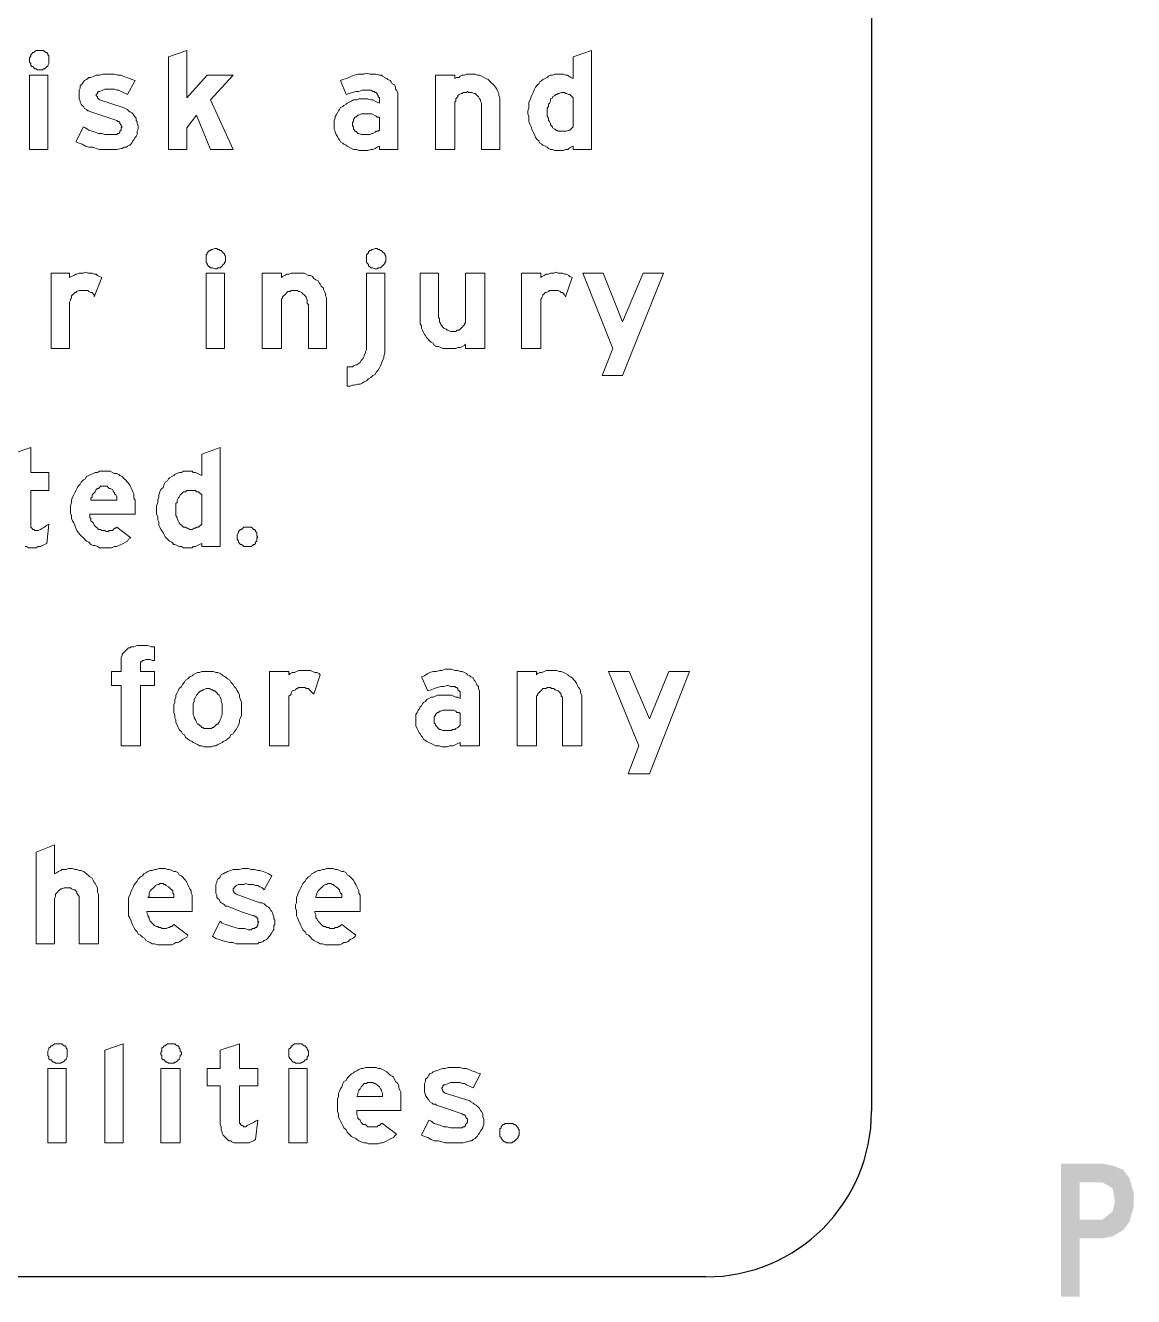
# Model space of a CAD drawing. Extents: x 150 to 1038, y -1303 to 251.
# Drawn here: x 204.11 to 237.56, y 175.78 to 214.15 of the extents above; entities that cross this region are included whole.
import ezdxf

# ---------------------------------------------------------------- set-up
doc = ezdxf.new("R2010")
doc.units = 0
doc.header["$LTSCALE"] = 12
doc.header["$MEASUREMENT"] = 0
doc.linetypes.add('CENTERX2', pattern=[101.6, 63.5, -12.7, 12.7, -12.7])
for name, color, linetype in [('L18', 4, 'CONTINUOUS'), ('L35', 3, 'CONTINUOUS'), ('TBLK25', 1, 'CONTINUOUS')]:
    doc.layers.add(name, color=color, linetype=linetype)

msp = doc.modelspace()

# ---------------------------------------------------------------- hatches: boundary and pattern name
at = {"layer": 'TBLK25', "linetype": 'CENTERX2'}
h = msp.add_hatch(color=256, dxfattribs=at)
h.paths.add_polyline_path([(236.617, 179.226), (236.554, 179.226)], flags=0)
edge = h.paths.add_edge_path(flags=16)
edge.add_line((235.927, 178.097), (235.927, 179.226))
edge.add_line((235.927, 179.226), (236.617, 179.226))
edge.add_line((236.93, 179.037), (236.617, 179.226))
edge.add_line((236.93, 179.037), (236.993, 178.661))
edge.add_line((236.993, 178.661), (236.93, 178.348))
edge.add_line((236.93, 178.348), (236.617, 178.097))
edge.add_line((236.617, 178.097), (235.927, 178.097))
h.paths.add_polyline_path([(236.554, 179.79), (236.617, 179.79)], flags=16)
edge = h.paths.add_edge_path()
edge.add_line((235.927, 175.776), (235.362, 175.776))
edge.add_line((235.362, 175.776), (235.362, 179.79))
edge.add_line((235.362, 179.79), (236.617, 179.79))
edge.add_line((236.93, 179.727), (236.617, 179.79))
edge.add_line((236.93, 179.727), (237.244, 179.602))
edge.add_line((237.244, 179.602), (237.432, 179.351))
edge.add_line((237.432, 179.351), (237.557, 178.912))
edge.add_line((237.557, 178.912), (237.557, 178.473))
edge.add_line((237.557, 178.473), (237.432, 178.034))
edge.add_line((237.432, 178.034), (237.244, 177.783))
edge.add_line((237.244, 177.783), (236.93, 177.595))
edge.add_line((236.93, 177.595), (236.617, 177.532))
edge.add_line((236.617, 177.532), (235.927, 177.532))
edge.add_line((235.927, 177.532), (235.927, 175.776))

# ---------------------------------------------------------------- linework, layer by layer
at = {"layer": 'L18', "lineweight": 0}
for points in [[(204.526, 212.807), (204.558, 212.807), (204.623, 212.807), (204.656, 212.84), (204.688, 212.84), (204.721, 212.872), (204.753, 212.905), (204.786, 212.905), (204.786, 212.937), (204.818, 213.002), (204.818, 213.035), (204.818, 213.067), (204.818, 213.1), (204.818, 213.132), (204.818, 213.165), (204.818, 213.23), (204.786, 213.262), (204.786, 213.295), (204.753, 213.327), (204.721, 213.327), (204.688, 213.359), (204.656, 213.392), (204.623, 213.392), (204.558, 213.392), (204.526, 213.392), (204.493, 213.392), (204.461, 213.392), (204.428, 213.392), (204.396, 213.359), (204.363, 213.327), (204.331, 213.327), (204.298, 213.295), (204.266, 213.262), (204.266, 213.23), (204.234, 213.165), (204.234, 213.132), (204.234, 213.1), (204.234, 213.067), (204.234, 213.035), (204.266, 213.002), (204.266, 212.937), (204.298, 212.905), (204.331, 212.905), (204.363, 212.872), (204.396, 212.84), (204.428, 212.84), (204.461, 212.807), (204.493, 212.807), (204.526, 212.807), (204.526, 212.807)], [(208.424, 210.403), (208.977, 210.403), (208.977, 211.053), (209.269, 211.443), (209.691, 210.403), (210.374, 210.403), (209.691, 211.898), (210.374, 212.645), (209.594, 212.645), (208.977, 211.963), (208.977, 213.392), (208.424, 213.197), (208.424, 210.403), (208.424, 210.403)], [(220.64, 212.547), (220.575, 212.58), (220.51, 212.612), (220.477, 212.645), (220.412, 212.645), (220.347, 212.677), (220.282, 212.677), (220.217, 212.677), (220.152, 212.677), (220.087, 212.677), (220.022, 212.645), (219.957, 212.645), (219.892, 212.612), (219.86, 212.58), (219.795, 212.547), (219.73, 212.515), (219.698, 212.482), (219.633, 212.45), (219.6, 212.385), (219.568, 212.352), (219.503, 212.287), (219.47, 212.222), (219.438, 212.125), (219.405, 212.06), (219.373, 211.995), (219.34, 211.898), (219.308, 211.833), (219.308, 211.735), (219.308, 211.638), (219.275, 211.573), (219.275, 211.475), (219.308, 211.41), (219.308, 211.313), (219.308, 211.248), (219.34, 211.15), (219.373, 211.085), (219.405, 210.988), (219.438, 210.923), (219.47, 210.858), (219.503, 210.76), (219.568, 210.696), (219.6, 210.663), (219.633, 210.598), (219.698, 210.566), (219.73, 210.533), (219.795, 210.501), (219.86, 210.468), (219.892, 210.436), (219.957, 210.403), (220.022, 210.403), (220.087, 210.371), (220.152, 210.371), (220.217, 210.371), (220.282, 210.371), (220.347, 210.371), (220.412, 210.403), (220.477, 210.403), (220.51, 210.436), (220.575, 210.468), (220.64, 210.501), (220.64, 210.403), (221.192, 210.403), (221.192, 213.392), (220.64, 213.197), (220.64, 212.547), (220.64, 212.547)], [(204.234, 210.403), (204.786, 210.403), (204.786, 212.645), (204.234, 212.645), (204.234, 210.403), (204.234, 210.403)], [(207.19, 212.06), (207.417, 212.482), (207.32, 212.515), (207.255, 212.547), (207.157, 212.58), (207.06, 212.612), (206.995, 212.645), (206.897, 212.645), (206.8, 212.677), (206.703, 212.677), (206.638, 212.677), (206.54, 212.677), (206.443, 212.677), (206.345, 212.645), (206.248, 212.645), (206.183, 212.612), (206.085, 212.58), (206.02, 212.58), (205.988, 212.547), (205.955, 212.515), (205.89, 212.482), (205.858, 212.45), (205.825, 212.385), (205.793, 212.352), (205.76, 212.32), (205.76, 212.255), (205.728, 212.19), (205.728, 212.157), (205.728, 212.092), (205.728, 212.028), (205.728, 211.995), (205.728, 211.93), (205.76, 211.865), (205.76, 211.833), (205.793, 211.768), (205.825, 211.735), (205.858, 211.703), (205.89, 211.638), (205.955, 211.605), (205.988, 211.573), (206.02, 211.573), (206.085, 211.54), (206.475, 211.41), (206.865, 211.28)], [(214.792, 210.403), (215.344, 210.403), (215.344, 211.93), (215.344, 211.995), (215.344, 212.06), (215.344, 212.125), (215.312, 212.19), (215.279, 212.222), (215.279, 212.287), (215.247, 212.352), (215.182, 212.385), (215.149, 212.45), (215.117, 212.482), (215.052, 212.515), (215.019, 212.547), (214.954, 212.58), (214.889, 212.612), (214.857, 212.645), (214.792, 212.645), (214.694, 212.677), (214.597, 212.677), (214.5, 212.677), (214.402, 212.71), (214.337, 212.677), (214.24, 212.677), (214.142, 212.677), (214.045, 212.645), (213.947, 212.612), (213.882, 212.58), (213.785, 212.547), (213.687, 212.515), (213.622, 212.482), (213.785, 212.06)], [(217.878, 211.735), (217.878, 210.403), (218.431, 210.403), (218.431, 211.768), (218.431, 211.833), (218.431, 211.898), (218.431, 211.963), (218.398, 212.028), (218.398, 212.092), (218.366, 212.157), (218.333, 212.222), (218.301, 212.287), (218.268, 212.32), (218.203, 212.385), (218.171, 212.417), (218.106, 212.482), (218.073, 212.515), (218.008, 212.547), (217.943, 212.58), (217.878, 212.612), (217.813, 212.645), (217.748, 212.645), (217.683, 212.677), (217.618, 212.677), (217.553, 212.677), (217.488, 212.677), (217.423, 212.677), (217.358, 212.645), (217.293, 212.645), (217.229, 212.612), (217.196, 212.58), (217.131, 212.58), (217.066, 212.547), (217.066, 212.645), (216.481, 212.645), (216.481, 210.403)], [(207.19, 212.06), (207.125, 212.092), (207.06, 212.125), (206.995, 212.157), (206.93, 212.19), (206.865, 212.19), (206.8, 212.222), (206.703, 212.222), (206.638, 212.222), (206.573, 212.222), (206.508, 212.222), (206.443, 212.19), (206.345, 212.157)], [(205.63, 210.631), (205.728, 210.598), (205.825, 210.566), (205.923, 210.501), (206.02, 210.468), (206.15, 210.468), (206.248, 210.436), (206.345, 210.403), (206.443, 210.403), (206.573, 210.403), (206.67, 210.403), (206.768, 210.403), (206.865, 210.403), (206.995, 210.436), (207.027, 210.436), (207.092, 210.468), (207.157, 210.468), (207.19, 210.501), (207.255, 210.533), (207.287, 210.566), (207.32, 210.598), (207.352, 210.663), (207.385, 210.696), (207.417, 210.76), (207.45, 210.793), (207.482, 210.858), (207.482, 210.89), (207.482, 210.955), (207.515, 211.02), (207.515, 211.053), (207.515, 211.118), (207.482, 211.183), (207.482, 211.248), (207.45, 211.28), (207.45, 211.345), (207.417, 211.378), (207.385, 211.443), (207.352, 211.475), (207.32, 211.508), (207.255, 211.54), (207.222, 211.573), (207.19, 211.605), (207.125, 211.638), (207.06, 211.67), (206.345, 211.898)], [(206.345, 212.157), (206.313, 212.157), (206.28, 212.125), (206.28, 212.092), (206.248, 212.06), (206.248, 212.028), (206.28, 211.995), (206.28, 211.963), (206.313, 211.93), (206.345, 211.898)], [(214.792, 211.93), (214.792, 211.8), (214.727, 211.833), (214.662, 211.865), (214.597, 211.898), (214.532, 211.898), (214.435, 211.93), (214.37, 211.93), (214.305, 211.93), (214.24, 211.93), (214.175, 211.93), (214.11, 211.898), (214.012, 211.898), (213.947, 211.865), (213.882, 211.833), (213.817, 211.8), (213.785, 211.768), (213.72, 211.735), (213.687, 211.703), (213.622, 211.67), (213.59, 211.605), (213.557, 211.573), (213.525, 211.508), (213.492, 211.443), (213.46, 211.41), (213.46, 211.345), (213.427, 211.28), (213.427, 211.215), (213.427, 211.15), (213.427, 211.085), (213.427, 211.02), (213.46, 210.955), (213.46, 210.923), (213.492, 210.858), (213.525, 210.793), (213.557, 210.728), (213.59, 210.696), (213.622, 210.631), (213.687, 210.598), (213.72, 210.566), (213.785, 210.533), (213.817, 210.501), (213.882, 210.468), (213.947, 210.436), (214.012, 210.403), (214.11, 210.403), (214.175, 210.371), (214.24, 210.371), (214.305, 210.371), (214.37, 210.371), (214.435, 210.371), (214.532, 210.403), (214.597, 210.403), (214.662, 210.436), (214.727, 210.468), (214.792, 210.501), (214.792, 210.403)], [(214.37, 212.19), (214.272, 212.19), (214.175, 212.157), (214.077, 212.157), (213.98, 212.125), (213.882, 212.092), (213.785, 212.06)], [(214.597, 212.157), (214.532, 212.19), (214.5, 212.19), (214.435, 212.19), (214.37, 212.19)], [(214.792, 211.93), (214.792, 211.963), (214.759, 211.995), (214.759, 212.028), (214.727, 212.06), (214.727, 212.092), (214.694, 212.125), (214.662, 212.125), (214.63, 212.157), (214.597, 212.157)], [(217.456, 212.157), (217.423, 212.125), (217.358, 212.125), (217.326, 212.125), (217.293, 212.092), (217.261, 212.092), (217.196, 212.06), (217.164, 212.028), (217.164, 211.995), (217.131, 211.963), (217.099, 211.93), (217.099, 211.865), (217.066, 211.833), (217.066, 211.8), (217.066, 211.768)], [(217.878, 211.735), (217.878, 211.768), (217.878, 211.8), (217.846, 211.865), (217.846, 211.898), (217.813, 211.93), (217.781, 211.995), (217.748, 212.028), (217.716, 212.06), (217.683, 212.092), (217.651, 212.092), (217.586, 212.125), (217.553, 212.125), (217.488, 212.125), (217.456, 212.157)], [(220.64, 211.963), (220.607, 211.995), (220.575, 212.028), (220.542, 212.06), (220.51, 212.06), (220.445, 212.092), (220.412, 212.092), (220.38, 212.125), (220.315, 212.125), (220.282, 212.125), (220.217, 212.092), (220.185, 212.092), (220.152, 212.06), (220.12, 212.06), (220.087, 212.028), (220.022, 211.995), (220.022, 211.963), (219.957, 211.93), (219.957, 211.865), (219.925, 211.8), (219.892, 211.768), (219.892, 211.703), (219.86, 211.638), (219.86, 211.573), (219.86, 211.54), (219.86, 211.475), (219.86, 211.41), (219.892, 211.345), (219.892, 211.28), (219.925, 211.248), (219.957, 211.183), (219.957, 211.15), (220.022, 211.085), (220.022, 211.053), (220.087, 211.02), (220.12, 210.988), (220.152, 210.988), (220.185, 210.955), (220.217, 210.955), (220.282, 210.955), (220.315, 210.955), (220.38, 210.955), (220.412, 210.955), (220.445, 210.955), (220.51, 210.988), (220.542, 210.988), (220.575, 211.02), (220.607, 211.053), (220.64, 211.085), (220.64, 211.963), (220.64, 211.963)], [(214.792, 210.988), (214.792, 211.378), (214.727, 211.378), (214.694, 211.41), (214.63, 211.443), (214.565, 211.475), (214.532, 211.475), (214.467, 211.475), (214.402, 211.475), (214.37, 211.475), (214.305, 211.475), (214.24, 211.475), (214.175, 211.443), (214.142, 211.443), (214.11, 211.41), (214.077, 211.378), (214.045, 211.378), (214.045, 211.345), (214.012, 211.313), (214.012, 211.248), (213.98, 211.215), (213.98, 211.183), (213.98, 211.15), (213.98, 211.118), (214.012, 211.085), (214.012, 211.02), (214.045, 210.988), (214.045, 210.955), (214.077, 210.955), (214.11, 210.923), (214.142, 210.89), (214.175, 210.89), (214.24, 210.858), (214.305, 210.858), (214.337, 210.858), (214.402, 210.858), (214.435, 210.858), (214.5, 210.858), (214.565, 210.89), (214.597, 210.89), (214.662, 210.923), (214.694, 210.955), (214.759, 210.955), (214.792, 210.988), (214.792, 210.988)], [(216.481, 210.403), (217.066, 210.403), (217.066, 211.768)], [(205.858, 211.085), (205.63, 210.631)], [(205.858, 211.085), (205.923, 211.053), (206.02, 210.988), (206.118, 210.955), (206.215, 210.923), (206.313, 210.89), (206.41, 210.89), (206.508, 210.858), (206.605, 210.858), (206.703, 210.858), (206.8, 210.858)], [(206.8, 210.858), (206.833, 210.858), (206.865, 210.858), (206.897, 210.89), (206.93, 210.89), (206.962, 210.923), (206.962, 210.955), (206.995, 210.988), (206.995, 211.02), (206.995, 211.053), (207.027, 211.085), (206.995, 211.118), (206.995, 211.15), (206.962, 211.183), (206.962, 211.215), (206.93, 211.248), (206.897, 211.248), (206.865, 211.28)], [(209.854, 206.797), (209.886, 206.797), (209.919, 206.83), (209.951, 206.83), (209.984, 206.83), (210.016, 206.862), (210.049, 206.894), (210.081, 206.927), (210.114, 206.959), (210.114, 206.992), (210.146, 207.024), (210.146, 207.057), (210.146, 207.089), (210.146, 207.154), (210.146, 207.187), (210.114, 207.219), (210.114, 207.252), (210.081, 207.284), (210.049, 207.317), (210.016, 207.349), (209.984, 207.349), (209.951, 207.382), (209.919, 207.382), (209.886, 207.414), (209.854, 207.414), (209.821, 207.414), (209.756, 207.382), (209.724, 207.382), (209.691, 207.349), (209.659, 207.349), (209.626, 207.317), (209.594, 207.284), (209.594, 207.252), (209.561, 207.219), (209.561, 207.187), (209.561, 207.154), (209.561, 207.089), (209.561, 207.057), (209.561, 207.024), (209.561, 206.992), (209.594, 206.959), (209.594, 206.927), (209.626, 206.894), (209.659, 206.862), (209.691, 206.83), (209.724, 206.83), (209.756, 206.83), (209.821, 206.797), (209.854, 206.797), (209.854, 206.797)], [(214.694, 206.797), (214.727, 206.797), (214.759, 206.83), (214.792, 206.83), (214.824, 206.83), (214.857, 206.862), (214.889, 206.894), (214.922, 206.927), (214.954, 206.959), (214.954, 206.992), (214.987, 207.024), (214.987, 207.057), (214.987, 207.089), (214.987, 207.154), (214.987, 207.187), (214.954, 207.219), (214.954, 207.252), (214.922, 207.284), (214.889, 207.317), (214.857, 207.349), (214.824, 207.349), (214.792, 207.382), (214.759, 207.382), (214.727, 207.414), (214.694, 207.414), (214.662, 207.414), (214.597, 207.382), (214.565, 207.382), (214.532, 207.349), (214.5, 207.349), (214.467, 207.317), (214.467, 207.284), (214.435, 207.252), (214.402, 207.219), (214.402, 207.187), (214.402, 207.154), (214.402, 207.089), (214.402, 207.057), (214.402, 207.024), (214.402, 206.992), (214.435, 206.959), (214.467, 206.927), (214.467, 206.894), (214.5, 206.862), (214.532, 206.83), (214.565, 206.83), (214.597, 206.83), (214.662, 206.797), (214.694, 206.797), (214.694, 206.797)], [(206.183, 205.952), (206.41, 206.537), (206.345, 206.57), (206.28, 206.602), (206.248, 206.635), (206.183, 206.635), (206.118, 206.667), (206.053, 206.667), (205.988, 206.667), (205.923, 206.7), (205.858, 206.667), (205.793, 206.667), (205.728, 206.667), (205.663, 206.635), (205.63, 206.635), (205.565, 206.602), (205.501, 206.57), (205.436, 206.537), (205.436, 206.667), (204.883, 206.667), (204.883, 204.393)], [(209.561, 204.393), (210.114, 204.393), (210.114, 206.667), (209.561, 206.667), (209.561, 204.393), (209.561, 204.393)], [(212.648, 205.725), (212.648, 204.393), (213.2, 204.393), (213.2, 205.79), (213.2, 205.855), (213.2, 205.92), (213.168, 205.985), (213.168, 206.05), (213.135, 206.115), (213.103, 206.18), (213.103, 206.212), (213.038, 206.277), (213.005, 206.342), (212.973, 206.375), (212.94, 206.44), (212.875, 206.472), (212.81, 206.505), (212.778, 206.57), (212.713, 206.602), (212.648, 206.602), (212.583, 206.635), (212.518, 206.667), (212.453, 206.667), (212.388, 206.667), (212.323, 206.667), (212.258, 206.667), (212.193, 206.667), (212.128, 206.667), (212.063, 206.635), (211.998, 206.635), (211.933, 206.602), (211.868, 206.57), (211.836, 206.537), (211.836, 206.667), (211.251, 206.667), (211.251, 204.393)], [(213.817, 203.256), (213.915, 203.256), (213.98, 203.288), (214.045, 203.288), (214.142, 203.321), (214.207, 203.321), (214.272, 203.353), (214.337, 203.386), (214.402, 203.418), (214.467, 203.483), (214.532, 203.516), (214.597, 203.581), (214.662, 203.613), (214.694, 203.678), (214.759, 203.743), (214.792, 203.808), (214.824, 203.873), (214.857, 203.938), (214.889, 204.036), (214.922, 204.101), (214.922, 204.166), (214.954, 204.263), (214.954, 204.328), (214.954, 204.393), (214.954, 206.667), (214.402, 206.667), (214.402, 204.393)], [(216.579, 205.335), (216.579, 206.667), (216.026, 206.667), (216.026, 205.27), (216.026, 205.205), (216.026, 205.14), (216.059, 205.075), (216.059, 205.01), (216.091, 204.945), (216.124, 204.88), (216.156, 204.815), (216.189, 204.783), (216.221, 204.718), (216.254, 204.685), (216.319, 204.62), (216.351, 204.588), (216.416, 204.555), (216.449, 204.49), (216.514, 204.458), (216.579, 204.458), (216.644, 204.425), (216.709, 204.393), (216.774, 204.393), (216.839, 204.393), (216.904, 204.393), (216.969, 204.393), (217.034, 204.393), (217.099, 204.393), (217.164, 204.425), (217.229, 204.425), (217.293, 204.458), (217.358, 204.49), (217.391, 204.523), (217.391, 204.393)], [(217.391, 204.393), (217.976, 204.393), (217.976, 206.667), (217.391, 206.667), (217.391, 205.303)], [(220.412, 205.952), (220.607, 206.537), (220.542, 206.57), (220.51, 206.602), (220.445, 206.635), (220.38, 206.635), (220.315, 206.667), (220.25, 206.667), (220.185, 206.667), (220.12, 206.7), (220.055, 206.667), (219.99, 206.667), (219.957, 206.667), (219.892, 206.635), (219.828, 206.635), (219.763, 206.602), (219.698, 206.57), (219.665, 206.537), (219.665, 206.667), (219.08, 206.667), (219.08, 204.393)], [(221.517, 203.581), (222.134, 203.581), (223.369, 206.667), (222.751, 206.667), (222.134, 205.205), (221.549, 206.667), (220.932, 206.667), (221.842, 204.393), (221.517, 203.581), (221.517, 203.581)], [(206.183, 205.952), (206.183, 206.017), (206.15, 206.05), (206.118, 206.082), (206.085, 206.082), (206.02, 206.115), (205.988, 206.147), (205.955, 206.147), (205.89, 206.147), (205.858, 206.147), (205.793, 206.147), (205.76, 206.147), (205.728, 206.147), (205.663, 206.115), (205.63, 206.082), (205.598, 206.082), (205.565, 206.05), (205.533, 206.017), (205.501, 205.985), (205.501, 205.92), (205.468, 205.887), (205.468, 205.855), (205.436, 205.79), (205.436, 205.757)], [(212.225, 206.147), (212.16, 206.147), (212.128, 206.147), (212.095, 206.115), (212.031, 206.115), (211.998, 206.082), (211.966, 206.05), (211.933, 206.017), (211.901, 205.985), (211.868, 205.952), (211.868, 205.92), (211.836, 205.887), (211.836, 205.855), (211.836, 205.79), (211.836, 205.757)], [(212.648, 205.725), (212.615, 205.757), (212.615, 205.822), (212.615, 205.855), (212.583, 205.92), (212.583, 205.952), (212.55, 205.985), (212.518, 206.017), (212.485, 206.05), (212.453, 206.082), (212.388, 206.115), (212.355, 206.115), (212.323, 206.147), (212.258, 206.147), (212.225, 206.147)], [(220.412, 205.952), (220.38, 206.017), (220.347, 206.05), (220.315, 206.082), (220.282, 206.082), (220.25, 206.115), (220.185, 206.147), (220.152, 206.147), (220.12, 206.147), (220.055, 206.147), (220.022, 206.147), (219.957, 206.147), (219.925, 206.147), (219.892, 206.115), (219.828, 206.082), (219.795, 206.082), (219.763, 206.05), (219.73, 206.017), (219.73, 205.985), (219.698, 205.92), (219.665, 205.887), (219.665, 205.855), (219.665, 205.79), (219.665, 205.757)], [(204.883, 204.393), (205.436, 204.393), (205.436, 205.757)], [(211.251, 204.393), (211.836, 204.393), (211.836, 205.757)], [(219.08, 204.393), (219.665, 204.393), (219.665, 205.757)], [(216.579, 205.335), (216.611, 205.303), (216.611, 205.238), (216.611, 205.205), (216.644, 205.14), (216.644, 205.108), (216.676, 205.075), (216.709, 205.043), (216.741, 205.01), (216.806, 204.978), (216.839, 204.945), (216.871, 204.945), (216.936, 204.913), (216.969, 204.913), (217.001, 204.913)], [(217.001, 204.913), (217.066, 204.913), (217.099, 204.913), (217.131, 204.945), (217.196, 204.945), (217.229, 204.978), (217.261, 205.01), (217.293, 205.043), (217.326, 205.075), (217.358, 205.108), (217.358, 205.14), (217.391, 205.173), (217.391, 205.205), (217.391, 205.27), (217.391, 205.303)], [(213.817, 203.841), (213.882, 203.841), (213.915, 203.841), (213.98, 203.841), (214.012, 203.873), (214.077, 203.906), (214.11, 203.906), (214.175, 203.938), (214.207, 203.971), (214.24, 204.036), (214.272, 204.068), (214.305, 204.101), (214.337, 204.166), (214.337, 204.198), (214.37, 204.263), (214.37, 204.295), (214.402, 204.36), (214.402, 204.393)], [(213.817, 203.841), (213.817, 203.256)], [(204.266, 199.13), (204.266, 200.105), (204.818, 200.105), (204.818, 200.657), (204.266, 200.657), (204.266, 201.404), (203.681, 201.209)], [(209.432, 200.559), (209.367, 200.592), (209.302, 200.624), (209.237, 200.657), (209.172, 200.657), (209.139, 200.689), (209.074, 200.689), (209.009, 200.689), (208.944, 200.689), (208.879, 200.689), (208.814, 200.657), (208.749, 200.657), (208.684, 200.624), (208.619, 200.592), (208.587, 200.559), (208.522, 200.527), (208.457, 200.494), (208.424, 200.462), (208.392, 200.397), (208.327, 200.364), (208.294, 200.3), (208.262, 200.202), (208.197, 200.137), (208.165, 200.072), (208.132, 199.975), (208.132, 199.91), (208.1, 199.812), (208.1, 199.747), (208.067, 199.65), (208.067, 199.585), (208.067, 199.487), (208.067, 199.39), (208.1, 199.325), (208.1, 199.227), (208.132, 199.162), (208.132, 199.065), (208.165, 199), (208.197, 198.935), (208.262, 198.838), (208.294, 198.773), (208.327, 198.708), (208.392, 198.643), (208.424, 198.61), (208.457, 198.578), (208.522, 198.545), (208.587, 198.48), (208.619, 198.48), (208.684, 198.448), (208.749, 198.415), (208.814, 198.415), (208.879, 198.383), (208.944, 198.383), (209.009, 198.383), (209.074, 198.383), (209.139, 198.383), (209.172, 198.415), (209.237, 198.415), (209.302, 198.448), (209.367, 198.48), (209.432, 198.513), (209.432, 198.415), (209.984, 198.415), (209.984, 201.404), (209.432, 201.209), (209.432, 200.559), (209.432, 200.559)], [(207.255, 200.267), (207.222, 200.332), (207.19, 200.364), (207.125, 200.429), (207.092, 200.462), (207.027, 200.527), (206.962, 200.559), (206.93, 200.592), (206.865, 200.624), (206.8, 200.624), (206.735, 200.657), (206.67, 200.689), (206.605, 200.689), (206.54, 200.689), (206.475, 200.689), (206.41, 200.689), (206.345, 200.689), (206.28, 200.657), (206.215, 200.657), (206.15, 200.624), (206.085, 200.592), (206.02, 200.559), (205.955, 200.527), (205.923, 200.462)], [(205.923, 200.462), (205.858, 200.429), (205.793, 200.364), (205.76, 200.3), (205.695, 200.235), (205.663, 200.17), (205.63, 200.105), (205.598, 200.04), (205.565, 199.975), (205.533, 199.91), (205.501, 199.812), (205.501, 199.747), (205.468, 199.65), (205.468, 199.585), (205.468, 199.52), (205.468, 199.422), (205.501, 199.357), (205.501, 199.26), (205.533, 199.195), (205.565, 199.13), (205.598, 199.065), (205.63, 198.968), (205.663, 198.903), (205.695, 198.838), (205.76, 198.773), (205.793, 198.74), (205.858, 198.675), (205.923, 198.61)], [(206.085, 199.812), (206.865, 199.812), (206.865, 199.877), (206.865, 199.91), (206.833, 199.975), (206.8, 200.007), (206.8, 200.04), (206.768, 200.072), (206.735, 200.137), (206.67, 200.17), (206.638, 200.17), (206.605, 200.202), (206.573, 200.235), (206.54, 200.235), (206.508, 200.235), (206.475, 200.235), (206.41, 200.235), (206.378, 200.235), (206.345, 200.202), (206.313, 200.17), (206.28, 200.17), (206.248, 200.137), (206.215, 200.072), (206.183, 200.04), (206.15, 200.007), (206.118, 199.975), (206.118, 199.91), (206.085, 199.877), (206.085, 199.812), (206.085, 199.812)], [(207.417, 199.715), (207.417, 199.812), (207.385, 199.877), (207.385, 199.942), (207.385, 200.007), (207.352, 200.072), (207.32, 200.137), (207.287, 200.202), (207.255, 200.267)], [(209.432, 199.975), (209.399, 200.007), (209.367, 200.04), (209.334, 200.072), (209.269, 200.072), (209.237, 200.105), (209.204, 200.105), (209.139, 200.105), (209.107, 200.105), (209.074, 200.105), (209.009, 200.105), (208.977, 200.105), (208.944, 200.072), (208.879, 200.072), (208.847, 200.04), (208.814, 200.007), (208.782, 199.975), (208.749, 199.91), (208.717, 199.877), (208.684, 199.812), (208.684, 199.747), (208.652, 199.715), (208.652, 199.65), (208.652, 199.585), (208.652, 199.52), (208.652, 199.487), (208.652, 199.422), (208.652, 199.357), (208.684, 199.292), (208.684, 199.26), (208.717, 199.195), (208.749, 199.13), (208.782, 199.097), (208.814, 199.065), (208.847, 199.032), (208.879, 199), (208.944, 199), (208.977, 198.968), (209.009, 198.968), (209.074, 198.935), (209.107, 198.935), (209.139, 198.935), (209.204, 198.968), (209.237, 198.968), (209.269, 199), (209.334, 199), (209.367, 199.032), (209.399, 199.065), (209.432, 199.097), (209.432, 199.975), (209.432, 199.975)], [(207.417, 199.715), (207.417, 199.39), (206.053, 199.39)], [(206.053, 199.39), (206.053, 199.357), (206.053, 199.292), (206.085, 199.26), (206.085, 199.195), (206.118, 199.162), (206.15, 199.13), (206.183, 199.065), (206.215, 199.032), (206.248, 199), (206.28, 198.968), (206.313, 198.935), (206.378, 198.935), (206.41, 198.903), (206.475, 198.903), (206.508, 198.903), (206.54, 198.87), (206.605, 198.87), (206.638, 198.903), (206.67, 198.903), (206.735, 198.903), (206.768, 198.935), (206.8, 198.968), (206.833, 198.968), (206.865, 199), (207.287, 198.675)], [(204.266, 199.13), (204.266, 199.097), (204.266, 199.065), (204.266, 199.032), (204.266, 199), (204.298, 198.968), (204.331, 198.935), (204.363, 198.935), (204.396, 198.903), (204.428, 198.903), (204.461, 198.903), (204.493, 198.903)], [(204.493, 198.903), (204.558, 198.935), (204.623, 198.968), (204.688, 199), (204.753, 199.065), (204.818, 199.097)], [(204.753, 198.513), (204.818, 199.097)], [(210.796, 198.415), (210.861, 198.415), (210.893, 198.415), (210.926, 198.415), (210.958, 198.448), (210.991, 198.48), (211.023, 198.48), (211.056, 198.513), (211.056, 198.545), (211.088, 198.578), (211.088, 198.643), (211.088, 198.675), (211.121, 198.708), (211.088, 198.74), (211.088, 198.773), (211.088, 198.838), (211.056, 198.87), (211.056, 198.903), (211.023, 198.935), (210.991, 198.935), (210.958, 198.968), (210.926, 199), (210.893, 199), (210.861, 199), (210.796, 199), (210.764, 199), (210.731, 199), (210.699, 199), (210.666, 198.968), (210.634, 198.935), (210.601, 198.935), (210.569, 198.903), (210.536, 198.87), (210.536, 198.838), (210.504, 198.773), (210.504, 198.74), (210.504, 198.708), (210.504, 198.675), (210.504, 198.643), (210.536, 198.578), (210.536, 198.545), (210.569, 198.513), (210.601, 198.48), (210.634, 198.48), (210.666, 198.448), (210.699, 198.415), (210.731, 198.415), (210.764, 198.415), (210.796, 198.415), (210.796, 198.415)], [(204.104, 198.415), (204.136, 198.415), (204.201, 198.383), (204.266, 198.383), (204.363, 198.383), (204.428, 198.383), (204.493, 198.415), (204.558, 198.415), (204.623, 198.448), (204.688, 198.48), (204.753, 198.513)], [(205.923, 198.61), (205.955, 198.578), (206.02, 198.545), (206.085, 198.48), (206.15, 198.448), (206.215, 198.448), (206.28, 198.415), (206.345, 198.383), (206.443, 198.383), (206.508, 198.383), (206.573, 198.383), (206.638, 198.383), (206.703, 198.383), (206.8, 198.415), (206.865, 198.415), (206.93, 198.448), (206.995, 198.48), (207.06, 198.513), (207.125, 198.545), (207.19, 198.578), (207.222, 198.643), (207.287, 198.675)], [(208.002, 194.972), (208.002, 195.394), (207.905, 195.394), (207.807, 195.426), (207.742, 195.426), (207.645, 195.426), (207.547, 195.426), (207.482, 195.426), (207.385, 195.394), (207.287, 195.394), (207.255, 195.361), (207.222, 195.361), (207.19, 195.329), (207.157, 195.296), (207.125, 195.264), (207.092, 195.231), (207.06, 195.199), (207.027, 195.166), (207.027, 195.134), (206.995, 195.069), (206.995, 195.037), (206.995, 195.004), (206.995, 194.647), (206.703, 194.647), (206.703, 194.224), (206.995, 194.224), (206.995, 192.405)], [(207.645, 194.972), (207.612, 194.939), (207.58, 194.939), (207.58, 194.907), (207.58, 194.874)], [(208.002, 194.972), (207.937, 194.972), (207.872, 195.004), (207.84, 195.004), (207.775, 195.004), (207.742, 195.004), (207.677, 194.972), (207.645, 194.972)], [(206.995, 192.405), (207.58, 192.405), (207.58, 194.224), (208.002, 194.224), (208.002, 194.647), (207.58, 194.647), (207.58, 194.874)], [(210.146, 192.567), (210.211, 192.6), (210.276, 192.665), (210.309, 192.73), (210.374, 192.762), (210.406, 192.827), (210.471, 192.892), (210.504, 192.957), (210.536, 193.022), (210.569, 193.12), (210.569, 193.185), (210.601, 193.25), (210.634, 193.315), (210.634, 193.412), (210.634, 193.477), (210.634, 193.542), (210.634, 193.64), (210.634, 193.705), (210.601, 193.802), (210.569, 193.867), (210.569, 193.932), (210.536, 193.997), (210.504, 194.062), (210.471, 194.127), (210.406, 194.192), (210.374, 194.257), (210.309, 194.322), (210.276, 194.387), (210.211, 194.419), (210.146, 194.484), (210.081, 194.517), (210.049, 194.549), (209.984, 194.582), (209.919, 194.614), (209.854, 194.614), (209.789, 194.647), (209.724, 194.647), (209.659, 194.647), (209.561, 194.647), (209.496, 194.647), (209.432, 194.647), (209.367, 194.614), (209.302, 194.614), (209.237, 194.582), (209.172, 194.549), (209.139, 194.517), (209.074, 194.484), (209.009, 194.419), (208.944, 194.387), (208.912, 194.322), (208.847, 194.257), (208.814, 194.192), (208.749, 194.127), (208.717, 194.062), (208.684, 193.997), (208.652, 193.932), (208.652, 193.867), (208.619, 193.802), (208.619, 193.705), (208.587, 193.64), (208.587, 193.542), (208.587, 193.477), (208.587, 193.412), (208.619, 193.315), (208.619, 193.25), (208.652, 193.185), (208.652, 193.12), (208.684, 193.022), (208.717, 192.957), (208.749, 192.892), (208.814, 192.827), (208.847, 192.762), (208.912, 192.73), (208.944, 192.665), (209.009, 192.6), (209.074, 192.567), (209.139, 192.535), (209.172, 192.503), (209.237, 192.47), (209.302, 192.438), (209.367, 192.405), (209.432, 192.405), (209.496, 192.373), (209.561, 192.373), (209.659, 192.373), (209.724, 192.373), (209.789, 192.405), (209.854, 192.405), (209.919, 192.438), (209.984, 192.47), (210.049, 192.503), (210.081, 192.535), (210.146, 192.567), (210.146, 192.567)], [(212.81, 193.964), (213.005, 194.549), (212.973, 194.582), (212.908, 194.614), (212.843, 194.614), (212.778, 194.647), (212.713, 194.679), (212.648, 194.679), (212.583, 194.679), (212.518, 194.679), (212.453, 194.679), (212.42, 194.679), (212.355, 194.679), (212.29, 194.647), (212.225, 194.614), (212.16, 194.614), (212.095, 194.582), (212.063, 194.549), (212.063, 194.647), (211.478, 194.647), (211.478, 192.405)], [(217.229, 192.405), (217.813, 192.405), (217.813, 193.932), (217.813, 193.997), (217.813, 194.062), (217.781, 194.127), (217.781, 194.192), (217.748, 194.224), (217.716, 194.289), (217.683, 194.354), (217.651, 194.387), (217.618, 194.452), (217.553, 194.484), (217.521, 194.517), (217.456, 194.549), (217.423, 194.582), (217.358, 194.614), (217.293, 194.647), (217.229, 194.647), (217.164, 194.679), (217.066, 194.679), (216.969, 194.712), (216.871, 194.712), (216.774, 194.712), (216.676, 194.679), (216.611, 194.679), (216.514, 194.647), (216.416, 194.647), (216.319, 194.614), (216.254, 194.582), (216.156, 194.517), (216.059, 194.484), (216.254, 194.062)], [(220.315, 193.737), (220.315, 192.405), (220.9, 192.405), (220.9, 193.802), (220.9, 193.867), (220.9, 193.932), (220.867, 193.997), (220.867, 194.062), (220.835, 194.127), (220.802, 194.159), (220.77, 194.224), (220.737, 194.289), (220.705, 194.354), (220.672, 194.387), (220.607, 194.452), (220.575, 194.484), (220.51, 194.517), (220.477, 194.549), (220.412, 194.582), (220.347, 194.614), (220.282, 194.647), (220.217, 194.647), (220.152, 194.679), (220.087, 194.679), (220.022, 194.679), (219.957, 194.679), (219.892, 194.679), (219.828, 194.679), (219.763, 194.647), (219.698, 194.614), (219.633, 194.614), (219.568, 194.582), (219.535, 194.549), (219.535, 194.647), (218.95, 194.647), (218.95, 192.405)], [(222.297, 191.56), (222.946, 191.56), (224.148, 194.647), (223.531, 194.647), (222.946, 193.217), (222.329, 194.647), (221.712, 194.647), (222.621, 192.405), (222.297, 191.56), (222.297, 191.56)], [(216.839, 194.224), (216.741, 194.192), (216.644, 194.192), (216.546, 194.159), (216.449, 194.127), (216.351, 194.094), (216.254, 194.062)], [(217.066, 194.192), (217.001, 194.192), (216.936, 194.192), (216.871, 194.224), (216.839, 194.224)], [(217.229, 193.932), (217.229, 193.964), (217.229, 193.997), (217.229, 194.029), (217.196, 194.062), (217.164, 194.094), (217.164, 194.127), (217.131, 194.159), (217.099, 194.159), (217.066, 194.192)], [(209.919, 193.055), (209.951, 193.12), (209.984, 193.185), (210.016, 193.25), (210.016, 193.282), (210.049, 193.347), (210.049, 193.412), (210.049, 193.477), (210.049, 193.542), (210.049, 193.607), (210.049, 193.672), (210.016, 193.737), (210.016, 193.802), (209.984, 193.867), (209.951, 193.932), (209.919, 193.964), (209.886, 193.997), (209.854, 194.029), (209.821, 194.062), (209.789, 194.062), (209.756, 194.094), (209.724, 194.094), (209.659, 194.127), (209.626, 194.127), (209.594, 194.127), (209.561, 194.127), (209.496, 194.094), (209.464, 194.094), (209.432, 194.062), (209.399, 194.062), (209.367, 194.029), (209.334, 193.997), (209.302, 193.964), (209.269, 193.932), (209.237, 193.867), (209.204, 193.802), (209.204, 193.737), (209.172, 193.672), (209.172, 193.607), (209.172, 193.542), (209.172, 193.477), (209.172, 193.412), (209.172, 193.347), (209.204, 193.282), (209.204, 193.25), (209.237, 193.185), (209.269, 193.12), (209.302, 193.055), (209.334, 193.055), (209.367, 193.022), (209.399, 192.99), (209.432, 192.957), (209.464, 192.957), (209.496, 192.925), (209.561, 192.925), (209.594, 192.925), (209.626, 192.925), (209.659, 192.925), (209.724, 192.925), (209.756, 192.957), (209.789, 192.957), (209.821, 192.99), (209.854, 193.022), (209.886, 193.055), (209.919, 193.055), (209.919, 193.055)], [(212.81, 193.964), (212.778, 193.997), (212.745, 194.029), (212.713, 194.062), (212.68, 194.094), (212.648, 194.127), (212.583, 194.127), (212.55, 194.159), (212.518, 194.159), (212.453, 194.159), (212.42, 194.159), (212.355, 194.159), (212.323, 194.127), (212.29, 194.127), (212.258, 194.094), (212.193, 194.062), (212.16, 194.062), (212.128, 193.997), (212.128, 193.964), (212.095, 193.932), (212.063, 193.899), (212.063, 193.834), (212.063, 193.802), (212.063, 193.77)], [(217.229, 193.932), (217.229, 193.834), (217.164, 193.867), (217.099, 193.867), (217.034, 193.899), (216.969, 193.932), (216.904, 193.932), (216.839, 193.932), (216.774, 193.932), (216.676, 193.932), (216.611, 193.932), (216.546, 193.932), (216.481, 193.899), (216.416, 193.867), (216.351, 193.867), (216.286, 193.834), (216.221, 193.802), (216.189, 193.737), (216.124, 193.705), (216.091, 193.672), (216.059, 193.607), (216.026, 193.575), (215.994, 193.51), (215.962, 193.477), (215.929, 193.412), (215.897, 193.347), (215.897, 193.282), (215.897, 193.217), (215.897, 193.152), (215.897, 193.087), (215.897, 193.022), (215.897, 192.99), (215.929, 192.925), (215.962, 192.86), (215.994, 192.795), (216.026, 192.762), (216.059, 192.697), (216.091, 192.665), (216.124, 192.6), (216.189, 192.567), (216.221, 192.535), (216.286, 192.503), (216.351, 192.47), (216.416, 192.438), (216.481, 192.405), (216.546, 192.405), (216.611, 192.405), (216.676, 192.373), (216.774, 192.373), (216.839, 192.373), (216.904, 192.405), (216.969, 192.405), (217.034, 192.405), (217.099, 192.438), (217.164, 192.47), (217.229, 192.503), (217.229, 192.405)], [(219.925, 194.159), (219.86, 194.159), (219.828, 194.127), (219.795, 194.127), (219.73, 194.127), (219.698, 194.094), (219.665, 194.062), (219.633, 194.029), (219.6, 193.997), (219.568, 193.964), (219.568, 193.932), (219.535, 193.899), (219.535, 193.834), (219.535, 193.802), (219.535, 193.77)], [(220.315, 193.737), (220.315, 193.77), (220.315, 193.834), (220.315, 193.867), (220.282, 193.899), (220.282, 193.964), (220.25, 193.997), (220.217, 194.029), (220.185, 194.062), (220.12, 194.094), (220.087, 194.094), (220.055, 194.127), (219.99, 194.127), (219.957, 194.159), (219.925, 194.159)], [(211.478, 192.405), (212.063, 192.405), (212.063, 193.77)], [(217.229, 193.022), (217.229, 193.38), (217.196, 193.412), (217.131, 193.412), (217.099, 193.445), (217.034, 193.477), (216.969, 193.477), (216.936, 193.477), (216.871, 193.477), (216.806, 193.477), (216.741, 193.477), (216.709, 193.477), (216.644, 193.445), (216.611, 193.445), (216.579, 193.412), (216.546, 193.412), (216.514, 193.38), (216.481, 193.347), (216.481, 193.315), (216.449, 193.282), (216.449, 193.25), (216.449, 193.185), (216.449, 193.152), (216.449, 193.12), (216.449, 193.087), (216.481, 193.055), (216.481, 193.022), (216.514, 192.99), (216.546, 192.957), (216.579, 192.925), (216.611, 192.892), (216.644, 192.892), (216.709, 192.86), (216.741, 192.86), (216.806, 192.86), (216.839, 192.86), (216.904, 192.86), (216.969, 192.86), (217.001, 192.892), (217.066, 192.892), (217.099, 192.925), (217.164, 192.957), (217.196, 192.99), (217.229, 193.022), (217.229, 193.022)], [(218.95, 192.405), (219.535, 192.405), (219.535, 193.77)], [(205.728, 187.727), (205.728, 186.427), (206.313, 186.427), (206.313, 187.857), (206.313, 187.922), (206.28, 187.987), (206.28, 188.052), (206.28, 188.117), (206.248, 188.182), (206.215, 188.247), (206.183, 188.279), (206.15, 188.344), (206.118, 188.409), (206.053, 188.442), (206.02, 188.474), (205.955, 188.539), (205.923, 188.572), (205.858, 188.604), (205.793, 188.636), (205.728, 188.636), (205.663, 188.669), (205.598, 188.669), (205.533, 188.701), (205.468, 188.701), (205.403, 188.701), (205.338, 188.669), (205.273, 188.669), (205.208, 188.669), (205.176, 188.636), (205.111, 188.604), (205.046, 188.572), (204.981, 188.539), (204.981, 189.416), (204.428, 189.189), (204.428, 186.427)], [(207.645, 188.474), (207.58, 188.442), (207.515, 188.377), (207.482, 188.312), (207.417, 188.247), (207.385, 188.182), (207.352, 188.117), (207.32, 188.052), (207.287, 187.987), (207.255, 187.889), (207.222, 187.824), (207.222, 187.759), (207.222, 187.662), (207.222, 187.597), (207.222, 187.499), (207.222, 187.434), (207.222, 187.369), (207.222, 187.272), (207.255, 187.207), (207.287, 187.142), (207.32, 187.045), (207.352, 186.98), (207.385, 186.915), (207.417, 186.85), (207.482, 186.785), (207.515, 186.72), (207.58, 186.687), (207.645, 186.622)], [(208.977, 188.279), (208.944, 188.344), (208.912, 188.377), (208.847, 188.442), (208.814, 188.474), (208.749, 188.507), (208.717, 188.572), (208.652, 188.604), (208.587, 188.604), (208.522, 188.636), (208.457, 188.669), (208.392, 188.669), (208.327, 188.701), (208.262, 188.701), (208.197, 188.701), (208.132, 188.701), (208.067, 188.669), (208.002, 188.669), (207.937, 188.636), (207.872, 188.636), (207.807, 188.604), (207.742, 188.572), (207.677, 188.539), (207.645, 188.474)], [(211.316, 188.052), (211.543, 188.474), (211.446, 188.539), (211.381, 188.572), (211.283, 188.604), (211.186, 188.636), (211.121, 188.636), (211.023, 188.669), (210.926, 188.669), (210.828, 188.701), (210.764, 188.701), (210.666, 188.701), (210.569, 188.669), (210.471, 188.669), (210.374, 188.669), (210.309, 188.636), (210.211, 188.604), (210.146, 188.572), (210.114, 188.572), (210.081, 188.539), (210.016, 188.507), (209.984, 188.442), (209.951, 188.409), (209.919, 188.377), (209.886, 188.312), (209.886, 188.279), (209.854, 188.214), (209.854, 188.149), (209.854, 188.117), (209.854, 188.052), (209.854, 187.987), (209.854, 187.954), (209.886, 187.889), (209.886, 187.824), (209.919, 187.792), (209.951, 187.759), (209.984, 187.694), (210.016, 187.662), (210.081, 187.629), (210.114, 187.597), (210.146, 187.564), (210.211, 187.564), (210.601, 187.402), (210.991, 187.272)], [(212.713, 188.474), (212.648, 188.442), (212.583, 188.377), (212.55, 188.312), (212.485, 188.247), (212.453, 188.182), (212.42, 188.117), (212.388, 188.052), (212.355, 187.987), (212.323, 187.889), (212.29, 187.824), (212.29, 187.759), (212.29, 187.662), (212.258, 187.597), (212.258, 187.499), (212.29, 187.434), (212.29, 187.369), (212.29, 187.272), (212.323, 187.207), (212.355, 187.142), (212.388, 187.045), (212.42, 186.98), (212.453, 186.915), (212.485, 186.85), (212.55, 186.785), (212.583, 186.72), (212.648, 186.687), (212.713, 186.622)], [(214.045, 188.279), (214.012, 188.344), (213.98, 188.377), (213.915, 188.442), (213.882, 188.474), (213.817, 188.507), (213.785, 188.572), (213.72, 188.604), (213.655, 188.604), (213.59, 188.636), (213.525, 188.669), (213.46, 188.669), (213.395, 188.701), (213.33, 188.701), (213.265, 188.701), (213.2, 188.701), (213.135, 188.669), (213.07, 188.669), (213.005, 188.636), (212.94, 188.636), (212.875, 188.604), (212.81, 188.572), (212.745, 188.539), (212.713, 188.474)], [(205.338, 188.117), (205.306, 188.117), (205.273, 188.117), (205.208, 188.084), (205.176, 188.084), (205.143, 188.052), (205.111, 188.019), (205.078, 187.987), (205.046, 187.954), (205.013, 187.922), (205.013, 187.889), (205.013, 187.857), (204.981, 187.792), (204.981, 187.759)], [(205.728, 187.727), (205.728, 187.792), (205.728, 187.824), (205.728, 187.857), (205.695, 187.889), (205.663, 187.954), (205.663, 187.987), (205.63, 188.019), (205.598, 188.052), (205.565, 188.052), (205.501, 188.084), (205.468, 188.117), (205.436, 188.117), (205.403, 188.117), (205.338, 188.117)], [(207.807, 187.824), (208.587, 187.824), (208.587, 187.857), (208.587, 187.922), (208.554, 187.954), (208.554, 188.019), (208.522, 188.052), (208.489, 188.084), (208.457, 188.117), (208.424, 188.149), (208.359, 188.182), (208.327, 188.214), (208.294, 188.214), (208.262, 188.247), (208.229, 188.247), (208.197, 188.247), (208.165, 188.247), (208.132, 188.214), (208.1, 188.214), (208.035, 188.182), (208.002, 188.149), (207.97, 188.117), (207.937, 188.084), (207.905, 188.052), (207.872, 188.019), (207.84, 187.954), (207.84, 187.922), (207.84, 187.857), (207.807, 187.824), (207.807, 187.824)], [(209.139, 187.727), (209.139, 187.792), (209.139, 187.889), (209.107, 187.954), (209.107, 188.019), (209.074, 188.084), (209.042, 188.149), (209.009, 188.214), (208.977, 188.279)], [(210.471, 188.182), (210.439, 188.149), (210.406, 188.149), (210.406, 188.117), (210.374, 188.084), (210.374, 188.052), (210.374, 188.019), (210.406, 187.987), (210.406, 187.954), (210.439, 187.954), (210.471, 187.922)], [(211.316, 188.052), (211.251, 188.117), (211.186, 188.149), (211.121, 188.182), (211.056, 188.182), (210.991, 188.214), (210.926, 188.214), (210.828, 188.214), (210.764, 188.247), (210.699, 188.214), (210.634, 188.214), (210.536, 188.214), (210.471, 188.182)], [(212.875, 187.824), (213.655, 187.824), (213.655, 187.857), (213.655, 187.922), (213.622, 187.954), (213.59, 188.019), (213.59, 188.052), (213.557, 188.084), (213.525, 188.117), (213.492, 188.149), (213.427, 188.182), (213.395, 188.214), (213.363, 188.214), (213.33, 188.247), (213.298, 188.247), (213.265, 188.247), (213.233, 188.247), (213.2, 188.214), (213.168, 188.214), (213.103, 188.182), (213.07, 188.149), (213.038, 188.117), (213.005, 188.084), (212.973, 188.052), (212.94, 188.019), (212.908, 187.954), (212.908, 187.922), (212.875, 187.857), (212.875, 187.824), (212.875, 187.824)], [(214.207, 187.727), (214.207, 187.792), (214.207, 187.889), (214.175, 187.954), (214.175, 188.019), (214.142, 188.084), (214.11, 188.149), (214.077, 188.214), (214.045, 188.279)], [(204.428, 186.427), (204.981, 186.427), (204.981, 187.759)], [(209.139, 187.727), (209.139, 187.402), (207.775, 187.402)], [(209.756, 186.655), (209.854, 186.59), (209.951, 186.557), (210.049, 186.525), (210.146, 186.492), (210.276, 186.46), (210.374, 186.46), (210.471, 186.427), (210.569, 186.427), (210.699, 186.427), (210.796, 186.427), (210.893, 186.427), (210.991, 186.427), (211.121, 186.427), (211.153, 186.46), (211.218, 186.46), (211.283, 186.492), (211.316, 186.525), (211.381, 186.557), (211.413, 186.59), (211.446, 186.622), (211.478, 186.655), (211.511, 186.72), (211.543, 186.752), (211.576, 186.817), (211.608, 186.85), (211.608, 186.915), (211.608, 186.98), (211.641, 187.012), (211.641, 187.077), (211.641, 187.142), (211.608, 187.175), (211.608, 187.24), (211.576, 187.305), (211.576, 187.337), (211.543, 187.402), (211.511, 187.434), (211.478, 187.499), (211.446, 187.532), (211.381, 187.564), (211.348, 187.597), (211.316, 187.629), (211.251, 187.662), (211.186, 187.662), (210.471, 187.922)], [(214.207, 187.727), (214.207, 187.402), (212.843, 187.402)], [(207.775, 187.402), (207.775, 187.369), (207.807, 187.305), (207.807, 187.272), (207.84, 187.207), (207.84, 187.175), (207.872, 187.11), (207.905, 187.077), (207.937, 187.045), (207.97, 187.012), (208.002, 186.98), (208.067, 186.947), (208.1, 186.947), (208.132, 186.915), (208.197, 186.915), (208.229, 186.882), (208.294, 186.882), (208.327, 186.882), (208.359, 186.882), (208.424, 186.915), (208.457, 186.915), (208.489, 186.947), (208.522, 186.947), (208.554, 186.98), (208.587, 187.012), (209.009, 186.687)], [(210.926, 186.85), (210.958, 186.882), (210.991, 186.882), (211.023, 186.882), (211.056, 186.915), (211.088, 186.915), (211.088, 186.947), (211.121, 186.98), (211.121, 187.012), (211.121, 187.045), (211.153, 187.077), (211.121, 187.11), (211.121, 187.142), (211.121, 187.175), (211.088, 187.207), (211.088, 187.24), (211.056, 187.24), (211.023, 187.272), (210.991, 187.272)], [(212.843, 187.402), (212.843, 187.369), (212.875, 187.305), (212.875, 187.272), (212.875, 187.207), (212.908, 187.175), (212.94, 187.11), (212.973, 187.077), (213.005, 187.045), (213.038, 187.012), (213.07, 186.98), (213.103, 186.947), (213.168, 186.947), (213.2, 186.915), (213.265, 186.915), (213.298, 186.882), (213.33, 186.882), (213.395, 186.882), (213.427, 186.882), (213.46, 186.915), (213.525, 186.915), (213.557, 186.947), (213.59, 186.947), (213.622, 186.98), (213.655, 187.012), (214.077, 186.687)], [(209.984, 187.11), (209.756, 186.655)], [(209.984, 187.11), (210.049, 187.045), (210.146, 187.012), (210.244, 186.98), (210.341, 186.947), (210.439, 186.915), (210.536, 186.882), (210.634, 186.882), (210.731, 186.882), (210.828, 186.85), (210.926, 186.85)], [(207.645, 186.622), (207.71, 186.59), (207.742, 186.525), (207.807, 186.492), (207.872, 186.46), (207.937, 186.427), (208.002, 186.427), (208.1, 186.395), (208.165, 186.395), (208.229, 186.395), (208.294, 186.395), (208.392, 186.395), (208.457, 186.395), (208.522, 186.395), (208.587, 186.427), (208.652, 186.46), (208.717, 186.46), (208.782, 186.492), (208.847, 186.557), (208.912, 186.59), (208.977, 186.622), (209.009, 186.687)], [(212.713, 186.622), (212.745, 186.59), (212.81, 186.525), (212.875, 186.492), (212.94, 186.46), (213.005, 186.427), (213.07, 186.427), (213.168, 186.395), (213.233, 186.395), (213.298, 186.395), (213.363, 186.395), (213.427, 186.395), (213.525, 186.395), (213.59, 186.395), (213.655, 186.427), (213.72, 186.46), (213.785, 186.46), (213.85, 186.492), (213.915, 186.557), (213.98, 186.59), (214.045, 186.622), (214.077, 186.687)], [(205.078, 182.821), (205.111, 182.821), (205.176, 182.821), (205.208, 182.854), (205.241, 182.854), (205.273, 182.886), (205.306, 182.919), (205.338, 182.919), (205.338, 182.951), (205.371, 183.016), (205.371, 183.049), (205.371, 183.081), (205.371, 183.114), (205.371, 183.146), (205.371, 183.179), (205.371, 183.244), (205.338, 183.276), (205.338, 183.309), (205.306, 183.341), (205.273, 183.341), (205.241, 183.374), (205.208, 183.406), (205.176, 183.406), (205.111, 183.406), (205.078, 183.406), (205.046, 183.406), (205.013, 183.406), (204.981, 183.406), (204.948, 183.374), (204.916, 183.341), (204.883, 183.341), (204.851, 183.309), (204.818, 183.276), (204.818, 183.244), (204.786, 183.179), (204.786, 183.146), (204.786, 183.114), (204.786, 183.081), (204.786, 183.049), (204.818, 183.016), (204.818, 182.951), (204.851, 182.919), (204.883, 182.919), (204.916, 182.886), (204.948, 182.854), (204.981, 182.854), (205.013, 182.821), (205.046, 182.821), (205.078, 182.821), (205.078, 182.821)], [(206.508, 180.417), (207.06, 180.417), (207.06, 183.406), (206.508, 183.211), (206.508, 180.417), (206.508, 180.417)], [(208.489, 182.821), (208.554, 182.821), (208.587, 182.821), (208.619, 182.854), (208.652, 182.854), (208.684, 182.886), (208.717, 182.919), (208.749, 182.919), (208.749, 182.951), (208.782, 183.016), (208.782, 183.049), (208.814, 183.081), (208.814, 183.114), (208.814, 183.146), (208.782, 183.179), (208.782, 183.244), (208.749, 183.276), (208.749, 183.309), (208.717, 183.341), (208.684, 183.341), (208.652, 183.374), (208.619, 183.406), (208.587, 183.406), (208.554, 183.406), (208.489, 183.406), (208.457, 183.406), (208.424, 183.406), (208.392, 183.406), (208.359, 183.374), (208.327, 183.341), (208.294, 183.341), (208.262, 183.309), (208.229, 183.276), (208.229, 183.244), (208.229, 183.179), (208.197, 183.146), (208.197, 183.114), (208.197, 183.081), (208.229, 183.049), (208.229, 183.016), (208.229, 182.951), (208.262, 182.919), (208.294, 182.919), (208.327, 182.886), (208.359, 182.854), (208.392, 182.854), (208.424, 182.821), (208.457, 182.821), (208.489, 182.821), (208.489, 182.821)], [(210.569, 181.132), (210.569, 182.139), (211.121, 182.139), (211.121, 182.659), (210.569, 182.659), (210.569, 183.406), (209.984, 183.211), (209.984, 182.659), (209.594, 182.659), (209.594, 182.139), (209.984, 182.139), (209.984, 180.969), (210.016, 180.904), (210.016, 180.839), (210.016, 180.807), (210.049, 180.742), (210.049, 180.71), (210.081, 180.645), (210.114, 180.612), (210.146, 180.58), (210.211, 180.515), (210.244, 180.482), (210.309, 180.482), (210.341, 180.45), (210.406, 180.417), (210.439, 180.417), (210.504, 180.417), (210.569, 180.417), (210.666, 180.417), (210.731, 180.417), (210.796, 180.417), (210.861, 180.417), (210.926, 180.45), (210.991, 180.482), (211.056, 180.515)], [(212.355, 182.821), (212.388, 182.821), (212.42, 182.821), (212.453, 182.854), (212.485, 182.854), (212.518, 182.886), (212.55, 182.919), (212.583, 182.919), (212.615, 182.951), (212.615, 183.016), (212.648, 183.049), (212.648, 183.081), (212.648, 183.114), (212.648, 183.146), (212.648, 183.179), (212.615, 183.244), (212.615, 183.276), (212.583, 183.309), (212.55, 183.341), (212.518, 183.341), (212.485, 183.374), (212.453, 183.406), (212.42, 183.406), (212.388, 183.406), (212.355, 183.406), (212.323, 183.406), (212.258, 183.406), (212.225, 183.406), (212.193, 183.374), (212.16, 183.341), (212.128, 183.341), (212.128, 183.309), (212.095, 183.276), (212.063, 183.244), (212.063, 183.179), (212.063, 183.146), (212.063, 183.114), (212.063, 183.081), (212.063, 183.049), (212.063, 183.016), (212.095, 182.951), (212.128, 182.919), (212.16, 182.886), (212.193, 182.854), (212.225, 182.854), (212.258, 182.821), (212.323, 182.821), (212.355, 182.821), (212.355, 182.821)], [(204.786, 180.417), (205.338, 180.417), (205.338, 182.659), (204.786, 182.659), (204.786, 180.417), (204.786, 180.417)], [(208.197, 180.417), (208.782, 180.417), (208.782, 182.659), (208.197, 182.659), (208.197, 180.417), (208.197, 180.417)], [(212.063, 180.417), (212.615, 180.417), (212.615, 182.659), (212.063, 182.659), (212.063, 180.417), (212.063, 180.417)], [(215.279, 182.269), (215.247, 182.334), (215.214, 182.399), (215.182, 182.431), (215.117, 182.464), (215.052, 182.529), (215.019, 182.561), (214.954, 182.594), (214.889, 182.626), (214.824, 182.659), (214.759, 182.659), (214.694, 182.691), (214.63, 182.691), (214.565, 182.691), (214.5, 182.691), (214.435, 182.691), (214.37, 182.691), (214.305, 182.659), (214.24, 182.659), (214.175, 182.626), (214.11, 182.594), (214.045, 182.561), (214.012, 182.529), (213.947, 182.496)], [(217.618, 182.074), (217.846, 182.496), (217.748, 182.529), (217.683, 182.561), (217.586, 182.594), (217.488, 182.626), (217.423, 182.659), (217.326, 182.659), (217.229, 182.691), (217.131, 182.691), (217.066, 182.691), (216.969, 182.691), (216.871, 182.691), (216.774, 182.659), (216.709, 182.659), (216.611, 182.626), (216.514, 182.594), (216.481, 182.594), (216.416, 182.561), (216.384, 182.529), (216.319, 182.496), (216.286, 182.464), (216.254, 182.399), (216.221, 182.366), (216.189, 182.334), (216.189, 182.269), (216.156, 182.204), (216.156, 182.171), (216.156, 182.106), (216.156, 182.042), (216.156, 182.009), (216.156, 181.944), (216.189, 181.879), (216.189, 181.847), (216.221, 181.782), (216.254, 181.749), (216.286, 181.717), (216.319, 181.652), (216.384, 181.619), (216.416, 181.587), (216.481, 181.587), (216.514, 181.554), (216.904, 181.424), (217.293, 181.294)], [(213.947, 182.496), (213.882, 182.431), (213.817, 182.366), (213.785, 182.301), (213.72, 182.269), (213.687, 182.204), (213.655, 182.106), (213.622, 182.042), (213.59, 181.977), (213.557, 181.912), (213.557, 181.814), (213.525, 181.749), (213.525, 181.684), (213.525, 181.587), (213.525, 181.522), (213.525, 181.424), (213.525, 181.359), (213.557, 181.294), (213.557, 181.197), (213.59, 181.132), (213.622, 181.067), (213.655, 181.002), (213.687, 180.937), (213.72, 180.872), (213.785, 180.807), (213.817, 180.742), (213.882, 180.677), (213.947, 180.612)], [(215.442, 181.749), (215.442, 181.814), (215.442, 181.879), (215.442, 181.944), (215.409, 182.009), (215.377, 182.074), (215.377, 182.139), (215.344, 182.204), (215.279, 182.269)], [(214.11, 181.814), (214.889, 181.814), (214.889, 181.879), (214.889, 181.912), (214.857, 181.977), (214.857, 182.009), (214.824, 182.042), (214.792, 182.106), (214.759, 182.139), (214.727, 182.171), (214.662, 182.204), (214.63, 182.204), (214.597, 182.236), (214.565, 182.236), (214.532, 182.236), (214.5, 182.236), (214.467, 182.236), (214.435, 182.236), (214.402, 182.204), (214.337, 182.204), (214.305, 182.171), (214.272, 182.139), (214.24, 182.106), (214.207, 182.042), (214.175, 182.009), (214.175, 181.977), (214.142, 181.912), (214.142, 181.879), (214.11, 181.814), (214.11, 181.814)], [(216.059, 180.645), (216.156, 180.612), (216.254, 180.58), (216.351, 180.515), (216.449, 180.482), (216.579, 180.482), (216.676, 180.45), (216.774, 180.417), (216.871, 180.417), (217.001, 180.417), (217.099, 180.417), (217.196, 180.417), (217.326, 180.417), (217.423, 180.45), (217.456, 180.45), (217.521, 180.482), (217.586, 180.482), (217.618, 180.515), (217.683, 180.547), (217.716, 180.58), (217.748, 180.612), (217.781, 180.677), (217.813, 180.71), (217.846, 180.775), (217.878, 180.807), (217.911, 180.872), (217.911, 180.904), (217.943, 180.969), (217.943, 181.034), (217.943, 181.067), (217.943, 181.132), (217.911, 181.197), (217.911, 181.262), (217.911, 181.294), (217.878, 181.359), (217.846, 181.392), (217.813, 181.457), (217.781, 181.489), (217.748, 181.522), (217.716, 181.554), (217.651, 181.587), (217.618, 181.619), (217.553, 181.652), (217.521, 181.684), (216.774, 181.912)], [(216.774, 182.171), (216.741, 182.171), (216.709, 182.139), (216.709, 182.106), (216.676, 182.074), (216.676, 182.042), (216.709, 182.009), (216.709, 181.977), (216.741, 181.944), (216.774, 181.912)], [(217.618, 182.074), (217.553, 182.106), (217.488, 182.139), (217.423, 182.171), (217.358, 182.204), (217.293, 182.204), (217.229, 182.236), (217.164, 182.236), (217.066, 182.236), (217.001, 182.236), (216.936, 182.236), (216.871, 182.204), (216.774, 182.171)], [(215.442, 181.749), (215.442, 181.392), (214.11, 181.392)], [(210.569, 181.132), (210.569, 181.099), (210.569, 181.067), (210.569, 181.034), (210.569, 181.002), (210.601, 181.002), (210.601, 180.969), (210.634, 180.937), (210.666, 180.937), (210.699, 180.904), (210.731, 180.904), (210.764, 180.904), (210.796, 180.937)], [(214.11, 181.392), (214.11, 181.359), (214.11, 181.294), (214.11, 181.262), (214.142, 181.197), (214.142, 181.164), (214.175, 181.132), (214.207, 181.099), (214.24, 181.034), (214.272, 181.002), (214.305, 180.969), (214.37, 180.969), (214.402, 180.937), (214.435, 180.904), (214.5, 180.904), (214.532, 180.904), (214.597, 180.904), (214.63, 180.904), (214.662, 180.904), (214.727, 180.904), (214.759, 180.937), (214.792, 180.937), (214.824, 180.969), (214.857, 181.002), (214.889, 181.002), (215.312, 180.677)], [(217.229, 180.872), (217.261, 180.872), (217.293, 180.872), (217.326, 180.904), (217.358, 180.904), (217.391, 180.937), (217.391, 180.969), (217.423, 181.002), (217.456, 181.034), (217.456, 181.099), (217.456, 181.132), (217.423, 181.164), (217.391, 181.197), (217.391, 181.229), (217.358, 181.262), (217.326, 181.262), (217.293, 181.294)], [(210.796, 180.937), (210.861, 180.969), (210.926, 181.002), (210.991, 181.034), (211.056, 181.067), (211.121, 181.099)], [(211.056, 180.515), (211.121, 181.099)], [(216.286, 181.099), (216.059, 180.645)], [(216.286, 181.099), (216.351, 181.067), (216.449, 181.002), (216.546, 180.969), (216.644, 180.937), (216.741, 180.904), (216.839, 180.904), (216.936, 180.872), (217.034, 180.872), (217.131, 180.872), (217.229, 180.872)], [(218.723, 180.417), (218.755, 180.417), (218.788, 180.417), (218.82, 180.45), (218.853, 180.45), (218.885, 180.482), (218.918, 180.515), (218.95, 180.547), (218.983, 180.58), (218.983, 180.612), (219.015, 180.645), (219.015, 180.677), (219.015, 180.71), (219.015, 180.742), (219.015, 180.807), (218.983, 180.839), (218.983, 180.872), (218.95, 180.904), (218.918, 180.937), (218.885, 180.969), (218.853, 180.969), (218.82, 181.002), (218.788, 181.002), (218.755, 181.002), (218.723, 181.002), (218.69, 181.002), (218.625, 181.002), (218.593, 181.002), (218.561, 180.969), (218.528, 180.969), (218.496, 180.937), (218.463, 180.904), (218.463, 180.872), (218.431, 180.839), (218.431, 180.807), (218.431, 180.742), (218.431, 180.71), (218.431, 180.677), (218.431, 180.645), (218.431, 180.612), (218.463, 180.58), (218.463, 180.547), (218.496, 180.515), (218.528, 180.482), (218.561, 180.45), (218.593, 180.45), (218.625, 180.417), (218.69, 180.417), (218.723, 180.417), (218.723, 180.417)], [(213.947, 180.612), (214.012, 180.58), (214.077, 180.547), (214.11, 180.515), (214.175, 180.482), (214.24, 180.45), (214.337, 180.417), (214.402, 180.417), (214.467, 180.385), (214.532, 180.385), (214.597, 180.385), (214.694, 180.385), (214.759, 180.385), (214.824, 180.417), (214.889, 180.417), (214.954, 180.45), (215.019, 180.482), (215.084, 180.515), (215.149, 180.547), (215.214, 180.58), (215.279, 180.645), (215.312, 180.677)]]:
    msp.add_lwpolyline(points, dxfattribs=at)
at = {"layer": 'L35'}
for p, q in [((229.648, 246.371), (229.648, 181.371)), ((224.648, 176.371), (154.648, 176.371))]:
    msp.add_line(p, q, dxfattribs=at)
msp.add_arc((224.648, 181.371), 5, 270, 0, dxfattribs=at)

doc.saveas('drawing.dxf')
